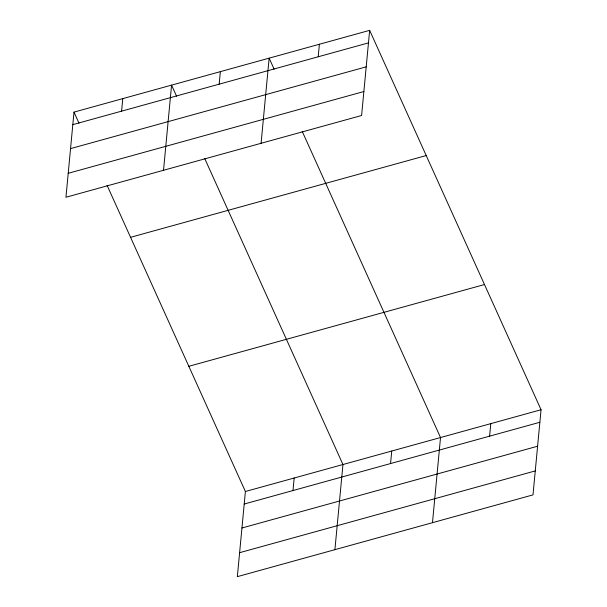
<?xml version="1.0" encoding="UTF-8"?>
<svg xmlns="http://www.w3.org/2000/svg" width="607" height="607" viewBox="0 0 607 607"><rect width="100%" height="100%" fill="white"/><g stroke="black" fill="none" stroke-linecap="round" stroke-linejoin="round"><path stroke-width="0.91" d="M74.001 112.113L65.951 197.26L361.605 115.497L369.655 30.35L74.001 112.113L79.001 123.183M121.597 111.149L122.781 98.622M163.518 170.279L171.569 85.132L176.569 96.202M219.165 84.168L220.349 71.641M261.086 143.298L269.136 58.151L274.136 69.221M107.09 185.363L245.395 491.503L237.345 576.65L532.999 494.887L541.049 409.74L369.655 30.35M318.212 56.777L319.396 44.25M292.991 490.539L294.175 478.013M334.912 549.669L342.955 464.522L204.658 158.374M390.559 463.558L391.743 451.031M432.48 522.688L440.523 437.541L302.225 131.393M489.599 436.167L490.79 423.64M72.817 124.64L368.472 42.877M70.549 148.609L366.211 66.846M68.219 173.299L363.874 91.536M130.558 237.314L426.213 155.551M188.83 366.302L484.492 284.539M245.395 491.503L541.049 409.74M244.211 504.03L539.866 422.267M241.943 527.991L537.597 446.228M239.606 552.689L535.268 470.918"/></g></svg>
